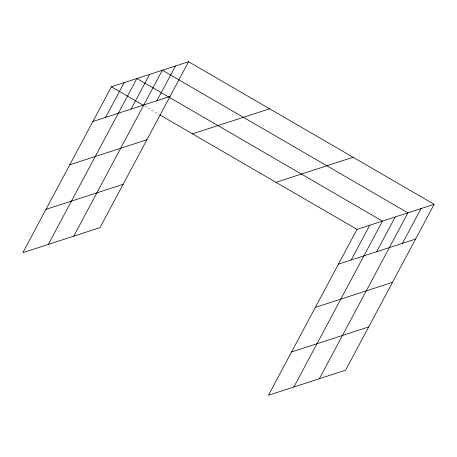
<?xml version="1.0" encoding="UTF-8"?>
<svg xmlns="http://www.w3.org/2000/svg" width="457" height="457" viewBox="0 0 457 457"><rect width="100%" height="100%" fill="white"/><g stroke="black" fill="none" stroke-linecap="round" stroke-linejoin="round"><path stroke-width="0.34" stroke-dasharray="2.29 1.71" d="M144.578 106.03L159.316 114.587"/><path stroke-width="0.69" d="M188.575 61.729L111.428 86.779L22.85 252.67L99.997 227.62L188.575 61.729L434.15 204.33L345.572 370.221L268.425 395.271L357.003 229.38L434.15 204.33M105.613 117.375L124.155 82.643M48.311 244.404L136.889 78.513L382.463 221.114L293.885 387.005M131.073 109.109L149.616 74.377M73.766 236.138L162.344 70.247L407.918 212.848L319.34 378.739M156.917 100.717L175.459 65.985M351.187 259.976L369.73 225.25M376.648 251.71L395.191 216.984M402.491 243.318L421.034 208.592M92.885 121.505L170.033 96.456M69.772 164.788L146.92 139.739M192.466 133.838L269.613 108.789M45.963 209.386L123.11 184.337M275.965 182.32L353.112 157.271M338.46 264.112L415.607 239.062M315.347 307.395L392.494 282.346M291.537 351.987L368.685 326.938M111.428 86.779L143.349 105.316M159.927 114.941L357.003 229.38"/></g></svg>
